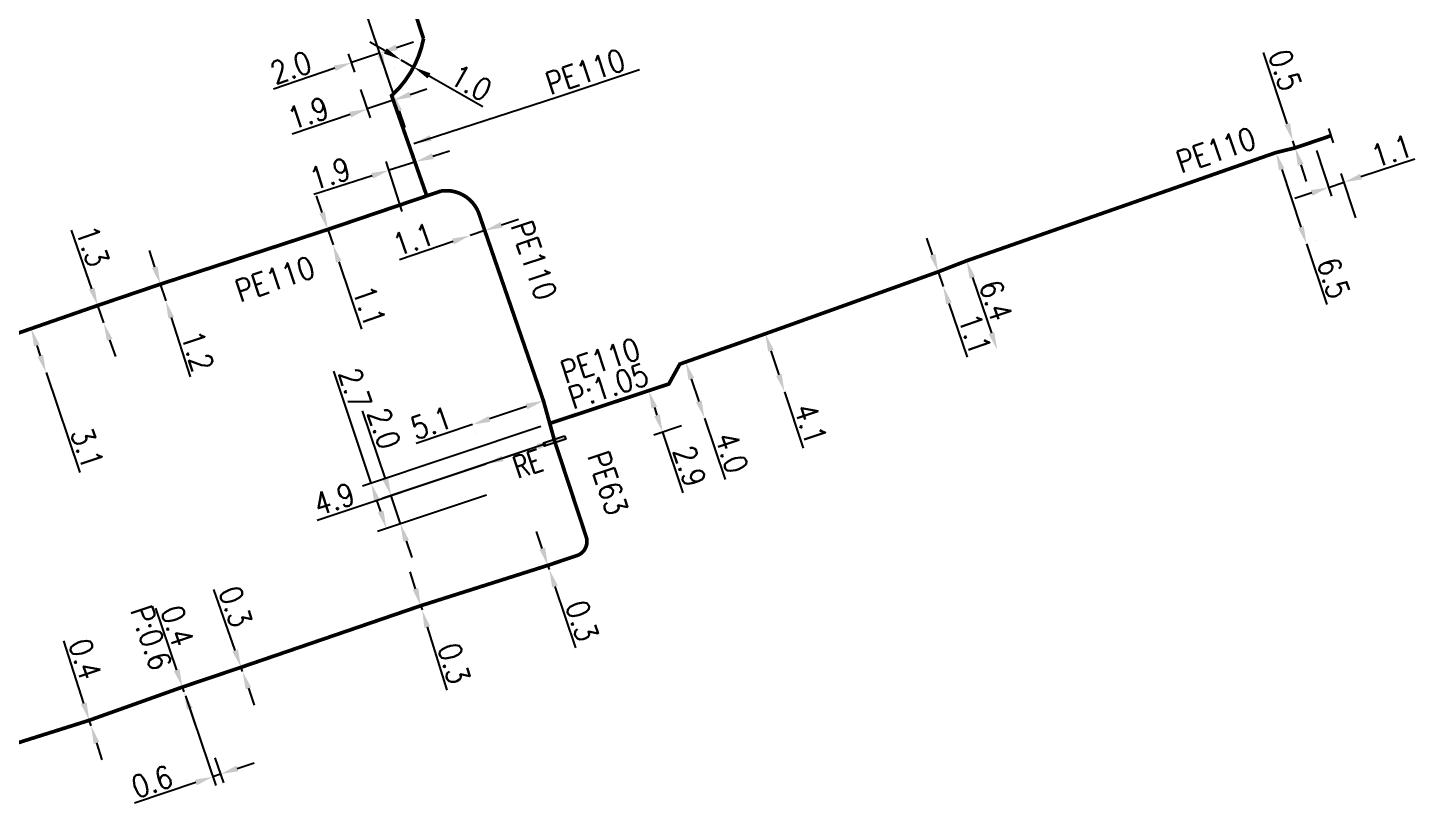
# Model space of a CAD drawing. Header units: millimetres. Extents: x 100882 to 102000, y 121995 to 123000.
# Drawn here: x 101583 to 101676.7, y 122088.1 to 122140.4 of the extents above; entities that cross this region are included whole.
import ezdxf
from ezdxf.enums import TextEntityAlignment as Align

# ---------------------------------------------------------------- set-up
doc = ezdxf.new("R2010")
doc.units = ezdxf.units.MM
doc.header["$PDMODE"] = 34
doc.linetypes.add('L_25_PE', pattern=[2000, 1000, 1000])
doc.layers.get('0').update_dxf_attribs({"linetype": 'CONTINUOUS'})
doc.layers.get('DEFPOINTS').update_dxf_attribs({"linetype": 'CONTINUOUS'})
doc.layers.add('L_150', color=1, linetype='CONTINUOUS')
doc.layers.add('L_340', color=7, linetype='CONTINUOUS')
doc.styles.add('G_ROMANS', font='ROMANS.SHX', dxfattribs={"width": 0.75})
doc.styles.get("Standard").update_dxf_attribs({"font": 'romans.shx', "width": 0.85})
doc.dimstyles.get("Standard").update_dxf_attribs({"dimtxt": 1.5, "dimasz": 1.2, "dimexe": 0.625, "dimexo": 0.625, "dimgap": 0.25, "dimtad": 1, "dimdec": 1, "dimzin": 0, "dimdsep": 46, "dimtxsty": 'Standard', "dimcen": -0.5, "dimadec": 0, "dimazin": 0, "dimtfac": 1, "dimtdec": 1, "dimtmove": 0, "dimatfit": 3, "dimfxl": 0, "dimtolj": 1, "dimtzin": 0, "dimarcsym": 0})

# ---------------------------------------------------------------- blocks, each defined once
blk = doc.blocks.new('*D287')
at = {"layer": 'DEFPOINTS', "color": 0, "linetype": 'Continuous', "transparency": 16777216}
for p in [(101607.15, 122137.493), (101607.15, 122137.493), (101607.661, 122135.977)]:
    blk.add_point(p, dxfattribs=at)
at = {"layer": 'L_150', "color": 0, "linetype": 'Continuous', "lineweight": -2, "transparency": 16777216}
for p, q in [((101606.766, 122138.63), (101604.498, 122145.349)), ((101607.661, 122135.977), (101607.15, 122137.493)), ((101607.742, 122137.693), (101607.742, 122137.693)), ((101608.253, 122136.177), (101608.253, 122136.177)), ((101608.045, 122134.84), (101608.429, 122133.703))]:
    blk.add_line(p, q, dxfattribs=at)
at = {"layer": 'L_150', "color": 0, "linetype": 'Continuous', "transparency": 16777216}
for points in [[(101606.955, 122138.694), (101606.576, 122138.566), (101607.15, 122137.493)], [(101608.234, 122134.904), (101607.855, 122134.776), (101607.661, 122135.977)]]:
    blk.add_solid(points, dxfattribs=at)
at = {"layer": 'L_150', "color": 0, "linetype": 'Continuous', "transparency": 16777216, "insert": (101605.924, 122144.253), "char_height": 1.5, "attachment_point": 5, "rotation": 288.64667}
blk.add_mtext('\\A1;1.6', dxfattribs=at)
blk = doc.blocks.new('*D288')
at = {"layer": 'DEFPOINTS', "color": 0, "linetype": 'Continuous', "transparency": 16777216}
for p in [(101606.732, 122138.729), (101605.253, 122136.858), (101607.661, 122135.977)]:
    blk.add_point(p, dxfattribs=at)
at = {"layer": 'L_150', "color": 0, "linetype": 'Continuous', "lineweight": -2, "transparency": 16777216}
for p, q in [((101607.461, 122136.569), (101606.533, 122139.321)), ((101607.869, 122139.113), (101609.006, 122139.497)), ((101605.053, 122137.45), (101604.638, 122138.682)), ((101606.732, 122138.729), (101604.837, 122138.09)), ((101603.7, 122137.706), (101599.558, 122136.308))]:
    blk.add_line(p, q, dxfattribs=at)
at = {"layer": 'L_150', "color": 0, "linetype": 'Continuous', "transparency": 16777216}
for points in [[(101607.805, 122139.302), (101607.933, 122138.923), (101606.732, 122138.729)], [(101603.636, 122137.896), (101603.764, 122137.517), (101604.837, 122138.09)]]:
    blk.add_solid(points, dxfattribs=at)
at = {"layer": 'L_150', "color": 0, "linetype": 'Continuous', "transparency": 16777216, "insert": (101600.741, 122137.763), "char_height": 1.5, "attachment_point": 5, "rotation": 18.64667}
blk.add_mtext('\\A1;2.0', dxfattribs=at)
blk = doc.blocks.new('*D289')
at = {"layer": 'DEFPOINTS', "color": 0, "linetype": 'Continuous', "transparency": 16777216}
for p in [(101609.173, 122131.403), (101609.913, 122129.097), (101608.449, 122127.439)]:
    blk.add_point(p, dxfattribs=at)
at = {"layer": 'L_150', "color": 0, "linetype": 'Continuous', "lineweight": -2, "transparency": 16777216}
for p, q in [((101609.722, 122129.692), (101608.982, 122131.998)), ((101610.316, 122131.769), (101611.458, 122132.136)), ((101608.258, 122128.034), (101607.173, 122131.418)), ((101609.173, 122131.403), (101607.364, 122130.823)), ((101606.221, 122130.456), (101602.29, 122129.195))]:
    blk.add_line(p, q, dxfattribs=at)
at = {"layer": 'L_150', "color": 0, "linetype": 'Continuous', "transparency": 16777216}
for points in [[(101610.255, 122131.96), (101610.377, 122131.579), (101609.173, 122131.403)], [(101606.16, 122130.646), (101606.282, 122130.266), (101607.364, 122130.823)]]:
    blk.add_solid(points, dxfattribs=at)
at = {"layer": 'L_150', "color": 0, "linetype": 'Continuous', "transparency": 16777216, "insert": (101603.379, 122130.595), "char_height": 1.5, "attachment_point": 5, "rotation": 17.78284}
blk.add_mtext('\\A1;1.9', dxfattribs=at)
blk = doc.blocks.new('*D290')
at = {"layer": 'DEFPOINTS', "color": 0, "linetype": 'Continuous', "transparency": 16777216}
for p in [(101603.235, 122126.832), (101603.589, 122125.79), (101603.589, 122125.79)]:
    blk.add_point(p, dxfattribs=at)
at = {"layer": 'L_150', "color": 0, "linetype": 'Continuous', "lineweight": -2, "transparency": 16777216}
for p, q in [((101602.85, 122127.968), (101602.464, 122129.105)), ((101603.235, 122126.832), (101603.589, 122125.79)), ((101603.974, 122124.654), (101605.517, 122120.105))]:
    blk.add_line(p, q, dxfattribs=at)
at = {"layer": 'L_150', "color": 0, "linetype": 'Continuous', "transparency": 16777216}
for points in [[(101603.039, 122128.032), (101602.66, 122127.904), (101603.235, 122126.832)], [(101604.164, 122124.718), (101603.785, 122124.589), (101603.589, 122125.79)]]:
    blk.add_solid(points, dxfattribs=at)
at = {"layer": 'L_150', "color": 0, "linetype": 'Continuous', "transparency": 16777216, "insert": (101606.043, 122121.67), "char_height": 1.5, "attachment_point": 5, "rotation": 288.73993}
blk.add_mtext('\\A1;1.1', dxfattribs=at)
blk = doc.blocks.new('*D291')
at = {"layer": 'DEFPOINTS', "color": 0, "linetype": 'Continuous', "transparency": 16777216}
for p in [(101591.93, 122123.138), (101592.291, 122122.024), (101592.291, 122122.024)]:
    blk.add_point(p, dxfattribs=at)
at = {"layer": 'L_150', "color": 0, "linetype": 'Continuous', "lineweight": -2, "transparency": 16777216}
for p, q in [((101591.56, 122124.279), (101591.191, 122125.421)), ((101591.93, 122123.138), (101592.291, 122122.024)), ((101592.661, 122120.883), (101593.952, 122116.898))]:
    blk.add_line(p, q, dxfattribs=at)
at = {"layer": 'L_150', "color": 0, "linetype": 'Continuous', "transparency": 16777216}
for points in [[(101591.751, 122124.341), (101591.37, 122124.217), (101591.93, 122123.138)], [(101592.851, 122120.945), (101592.471, 122120.821), (101592.291, 122122.024)]]:
    blk.add_solid(points, dxfattribs=at)
at = {"layer": 'L_150', "color": 0, "linetype": 'Continuous', "transparency": 16777216, "insert": (101594.443, 122118.628), "char_height": 1.5, "attachment_point": 5, "rotation": 287.95292}
blk.add_mtext('\\A1;1.2', dxfattribs=at)
blk = doc.blocks.new('*D292')
at = {"layer": 'DEFPOINTS', "color": 0, "linetype": 'Continuous', "transparency": 16777216}
for p in [(101612.834, 122126.416), (101612.834, 122126.416), (101613.827, 122126.755)]:
    blk.add_point(p, dxfattribs=at)
at = {"layer": 'L_150', "color": 0, "linetype": 'Continuous', "lineweight": -2, "transparency": 16777216}
for p, q in [((101614.962, 122127.144), (101616.098, 122127.532)), ((101611.698, 122126.027), (101608.079, 122124.789)), ((101613.827, 122126.755), (101612.834, 122126.416))]:
    blk.add_line(p, q, dxfattribs=at)
at = {"layer": 'L_150', "color": 0, "linetype": 'Continuous', "transparency": 16777216}
for points in [[(101614.898, 122127.333), (101615.027, 122126.955), (101613.827, 122126.755)], [(101611.633, 122126.216), (101611.763, 122125.838), (101612.834, 122126.416)]]:
    blk.add_solid(points, dxfattribs=at)
at = {"layer": 'L_150', "color": 0, "linetype": 'Continuous', "transparency": 16777216, "insert": (101608.997, 122126.16), "char_height": 1.5, "attachment_point": 5, "rotation": 18.88366}
blk.add_mtext('\\A1;1.1', dxfattribs=at)
blk = doc.blocks.new('*D293')
at = {"layer": 'DEFPOINTS', "color": 0, "linetype": 'Continuous', "transparency": 16777216}
for p in [(101617.787, 122115.271), (101613, 122113.661), (101613, 122113.661)]:
    blk.add_point(p, dxfattribs=at)
at = {"layer": 'L_150', "color": 0, "linetype": 'Continuous', "lineweight": -2, "transparency": 16777216}
for p, q in [((101616.649, 122114.888), (101614.137, 122114.043)), ((101617.986, 122114.678), (101617.986, 122114.678)), ((101613, 122113.661), (101609.202, 122112.384)), ((101613.199, 122113.069), (101613.199, 122113.069))]:
    blk.add_line(p, q, dxfattribs=at)
at = {"layer": 'L_150', "color": 0, "linetype": 'Continuous', "transparency": 16777216}
for points in [[(101616.585, 122115.078), (101616.713, 122114.698), (101617.787, 122115.271)], [(101614.074, 122114.233), (101614.201, 122113.854), (101613, 122113.661)]]:
    blk.add_solid(points, dxfattribs=at)
at = {"layer": 'L_150', "color": 0, "linetype": 'Continuous', "transparency": 16777216, "insert": (101610.213, 122113.779), "char_height": 1.5, "attachment_point": 5, "rotation": 18.58534}
blk.add_mtext('\\A1;5.1', dxfattribs=at)
blk = doc.blocks.new('*D294')
at = {"layer": 'DEFPOINTS', "color": 0, "linetype": 'Continuous', "transparency": 16777216}
for p in [(101632.764, 122119.793), (101634.053, 122115.88), (101634.053, 122115.88)]:
    blk.add_point(p, dxfattribs=at)
at = {"layer": 'L_150', "color": 0, "linetype": 'Continuous', "lineweight": -2, "transparency": 16777216}
for p, q in [((101633.14, 122118.653), (101633.678, 122117.02)), ((101634.053, 122115.88), (101635.308, 122112.074))]:
    blk.add_line(p, q, dxfattribs=at)
at = {"layer": 'L_150', "color": 0, "linetype": 'Continuous', "transparency": 16777216}
for points in [[(101633.33, 122118.716), (101632.95, 122118.591), (101632.764, 122119.793)], [(101633.868, 122117.082), (101633.488, 122116.957), (101634.053, 122115.88)]]:
    blk.add_solid(points, dxfattribs=at)
at = {"layer": 'L_150', "color": 0, "linetype": 'Continuous', "transparency": 16777216, "insert": (101635.818, 122113.72), "char_height": 1.5, "attachment_point": 5, "rotation": 288.23734}
blk.add_mtext('\\A1;4.1', dxfattribs=at)
blk = doc.blocks.new('*D295')
at = {"layer": 'DEFPOINTS', "color": 0, "linetype": 'Continuous', "transparency": 16777216}
for p in [(101644.431, 122123.975), (101644.768, 122122.981), (101644.768, 122122.981)]:
    blk.add_point(p, dxfattribs=at)
at = {"layer": 'L_150', "color": 0, "linetype": 'Continuous', "lineweight": -2, "transparency": 16777216}
for p, q in [((101644.046, 122125.112), (101643.661, 122126.248)), ((101644.431, 122123.975), (101644.768, 122122.981)), ((101645.153, 122121.844), (101646.38, 122118.221))]:
    blk.add_line(p, q, dxfattribs=at)
at = {"layer": 'L_150', "color": 0, "linetype": 'Continuous', "transparency": 16777216}
for points in [[(101644.236, 122125.176), (101643.857, 122125.048), (101644.431, 122123.975)], [(101645.343, 122121.908), (101644.964, 122121.78), (101644.768, 122122.981)]]:
    blk.add_solid(points, dxfattribs=at)
at = {"layer": 'L_150', "color": 0, "linetype": 'Continuous', "transparency": 16777216, "insert": (101646.906, 122119.785), "char_height": 1.5, "attachment_point": 5, "rotation": 288.71271}
blk.add_mtext('\\A1;1.1', dxfattribs=at)
blk = doc.blocks.new('*D296')
at = {"layer": 'DEFPOINTS', "color": 0, "linetype": 'Continuous', "transparency": 16777216}
for p in [(101646.346, 122124.719), (101648.415, 122118.705), (101648.415, 122118.705)]:
    blk.add_point(p, dxfattribs=at)
at = {"layer": 'L_150', "color": 0, "linetype": 'Continuous', "lineweight": -2, "transparency": 16777216}
blk.add_line((101646.736, 122123.585), (101648.024, 122119.84), dxfattribs=at)
at = {"layer": 'L_150', "color": 0, "linetype": 'Continuous', "transparency": 16777216}
for points in [[(101646.925, 122123.65), (101646.547, 122123.52), (101646.346, 122124.719)], [(101648.214, 122119.905), (101647.835, 122119.775), (101648.415, 122118.705)]]:
    blk.add_solid(points, dxfattribs=at)
at = {"layer": 'L_150', "color": 0, "linetype": 'Continuous', "transparency": 16777216, "insert": (101648.326, 122122.038), "char_height": 1.5, "attachment_point": 5, "rotation": 288.98357}
blk.add_mtext('\\A1;6.4', dxfattribs=at)
blk = doc.blocks.new('*D297')
at = {"layer": 'DEFPOINTS', "color": 0, "linetype": 'Continuous', "transparency": 16777216}
for p in [(101668.362, 122132.811), (101668.519, 122132.336), (101668.519, 122132.336)]:
    blk.add_point(p, dxfattribs=at)
at = {"layer": 'L_150', "color": 0, "linetype": 'Continuous', "lineweight": -2, "transparency": 16777216}
for p, q in [((101667.986, 122133.95), (101666.391, 122138.781)), ((101668.519, 122132.336), (101668.362, 122132.811)), ((101668.956, 122133.007), (101668.956, 122133.007)), ((101668.895, 122131.196), (101669.271, 122130.057))]:
    blk.add_line(p, q, dxfattribs=at)
at = {"layer": 'L_150', "color": 0, "linetype": 'Continuous', "transparency": 16777216}
for points in [[(101668.176, 122134.013), (101667.796, 122133.887), (101668.362, 122132.811)], [(101669.085, 122131.259), (101668.705, 122131.134), (101668.519, 122132.336)]]:
    blk.add_solid(points, dxfattribs=at)
at = {"layer": 'L_150', "color": 0, "linetype": 'Continuous', "transparency": 16777216, "insert": (101667.838, 122137.588), "char_height": 1.5, "attachment_point": 5, "rotation": 288.27007}
blk.add_mtext('\\A1;0.5', dxfattribs=at)
blk = doc.blocks.new('L_340_07')
at = {"color": 0, "linetype": 'Continuous', "const_width": 0.25, "flags": 128}
blk.add_lwpolyline([(0, 0), (1.25, 0)], dxfattribs=at)
at = {"color": 0, "linetype": 'Continuous', "flags": 128}
blk.add_lwpolyline([(1.25, -0.5), (1.25, 0.5)], dxfattribs=at)
at = {"color": 0, "linetype": 'Continuous', "style": 'G_ROMANS', "width": 0.75, "flags": 3}
for tag, p in [('DEF_LEG', (0.723, -3.465)), ('DEF_COUP', (0.723, -5.965)), ('DEF_TYPE', (0.723, -8.465))]:
    blk.add_attdef(tag, text='', height=1.2, dxfattribs=at).set_placement(p, align=Align.MIDDLE)
blk = doc.blocks.new('*D298')
at = {"layer": 'DEFPOINTS', "color": 0, "linetype": 'Continuous', "transparency": 16777216}
for p in [(101669.76, 122132.758), (101671.823, 122130.019), (101672.81, 122127.029)]:
    blk.add_point(p, dxfattribs=at)
at = {"layer": 'L_340', "color": 0, "linetype": 'Continuous', "lineweight": -2, "transparency": 16777216}
for p, q in [((101669.956, 122132.164), (101670.974, 122129.08)), ((101672.962, 122130.395), (101676.595, 122131.594)), ((101672.614, 122127.622), (101671.627, 122130.612)), ((101670.778, 122129.674), (101671.823, 122130.019)), ((101669.639, 122129.298), (101668.499, 122128.921))]:
    blk.add_line(p, q, dxfattribs=at)
at = {"layer": 'L_340', "color": 0, "linetype": 'Continuous', "transparency": 16777216}
for points in [[(101672.9, 122130.585), (101673.025, 122130.205), (101671.823, 122130.019)], [(101669.576, 122129.488), (101669.702, 122129.108), (101670.778, 122129.674)]]:
    blk.add_solid(points, dxfattribs=at)
at = {"layer": 'L_340', "color": 0, "linetype": 'Continuous', "transparency": 16777216, "insert": (101675.035, 122132.132), "char_height": 1.5, "attachment_point": 5, "rotation": 18.27007}
blk.add_mtext('\\A1;1.1', dxfattribs=at)
blk = doc.blocks.new('L_340_20')
at = {"linetype": 'Continuous'}
blk.add_hatch(color=0, dxfattribs=at).paths.add_polyline_path([(0.125, 0.75), (-0.125, 0.75), (-0.125, -0.75), (0.125, -0.75)])
at = {"color": 0, "linetype": 'Continuous'}
blk.add_lwpolyline([(-0.125, 0.75), (0.125, 0.75), (0.125, -0.75), (-0.125, -0.75)], close=True, dxfattribs=at)
at = {"color": 0, "linetype": 'Continuous', "width": 0.75}
for tag, height, flags, p in [('RE', 1.5, 8, (0, 3)), ('DEF_LEG', 1.2, 3, (0, -5)), ('DEF_COUP', 1.2, 3, (0, -7.5)), ('DEF_TYPE', 1.2, 3, (0, -10))]:
    blk.add_attdef(tag, text='', height=height, dxfattribs=dict(at, flags=flags)).set_placement(p, align=Align.MIDDLE)
blk = doc.blocks.new('*D299')
at = {"layer": 'DEFPOINTS', "color": 0, "linetype": 'Continuous', "transparency": 16777216}
for p in [(101618.54, 122112.559), (101614.531, 122109.109), (101608.134, 122106.969)]:
    blk.add_point(p, dxfattribs=at)
at = {"layer": 'L_340', "color": 0, "linetype": 'Continuous', "lineweight": -2, "transparency": 16777216}
for p, q in [((101607.119, 122110.004), (101605.585, 122114.59)), ((101617.948, 122112.361), (101606.907, 122108.668)), ((101608.134, 122106.969), (101607.5, 122108.866)), ((101613.938, 122108.911), (101607.541, 122106.771)), ((101608.515, 122105.831), (101608.896, 122104.693))]:
    blk.add_line(p, q, dxfattribs=at)
at = {"layer": 'L_340', "color": 0, "linetype": 'Continuous', "transparency": 16777216}
for points in [[(101607.309, 122110.067), (101606.929, 122109.941), (101607.5, 122108.866)], [(101608.705, 122105.895), (101608.325, 122105.768), (101608.134, 122106.969)]]:
    blk.add_solid(points, dxfattribs=at)
at = {"layer": 'L_340', "color": 0, "linetype": 'Continuous', "transparency": 16777216, "insert": (101607.037, 122113.403), "char_height": 1.5, "attachment_point": 5, "rotation": 288.49474}
blk.add_mtext('\\A1;2.0', dxfattribs=at)
blk = doc.blocks.new('*D300')
at = {"layer": 'DEFPOINTS', "color": 0, "linetype": 'Continuous', "transparency": 16777216}
for p in [(101618.211, 122113.744), (101606.162, 122109.714), (101614.531, 122109.109)]:
    blk.add_point(p, dxfattribs=at)
at = {"layer": 'L_150', "color": 0, "linetype": 'Continuous', "lineweight": -2, "transparency": 16777216}
for p, q in [((101606.162, 122109.714), (101603.631, 122117.28)), ((101617.618, 122113.546), (101605.569, 122109.516)), ((101606.805, 122107.79), (101606.542, 122108.576)), ((101613.938, 122108.911), (101606.593, 122106.454))]:
    blk.add_line(p, q, dxfattribs=at)
at = {"layer": 'L_150', "color": 0, "linetype": 'Continuous', "transparency": 16777216}
for points in [[(101606.732, 122108.639), (101606.353, 122108.512), (101606.162, 122109.714)], [(101606.995, 122107.854), (101606.616, 122107.727), (101607.186, 122106.652)]]:
    blk.add_solid(points, dxfattribs=at)
at = {"layer": 'L_150', "color": 0, "linetype": 'Continuous', "transparency": 16777216, "insert": (101605.082, 122116.093), "char_height": 1.5, "attachment_point": 5, "rotation": 288.49474}
blk.add_mtext('\\A1;2.7', dxfattribs=at)
blk = doc.blocks.new('*D301')
at = {"layer": 'DEFPOINTS', "color": 0, "linetype": 'Continuous', "transparency": 16777216}
for p in [(101587.702, 122121.703), (101588.113, 122120.523), (101588.113, 122120.523)]:
    blk.add_point(p, dxfattribs=at)
at = {"layer": 'L_150', "color": 0, "linetype": 'Continuous', "lineweight": -2, "transparency": 16777216}
for p, q in [((101587.307, 122122.836), (101585.93, 122126.793)), ((101588.113, 122120.523), (101587.702, 122121.703)), ((101588.507, 122119.389), (101588.901, 122118.256))]:
    blk.add_line(p, q, dxfattribs=at)
at = {"layer": 'L_150', "color": 0, "linetype": 'Continuous', "transparency": 16777216}
for points in [[(101587.496, 122122.902), (101587.118, 122122.771), (101587.702, 122121.703)], [(101588.696, 122119.455), (101588.318, 122119.323), (101588.113, 122120.523)]]:
    blk.add_solid(points, dxfattribs=at)
at = {"layer": 'L_150', "color": 0, "linetype": 'Continuous', "transparency": 16777216, "insert": (101587.366, 122125.71), "char_height": 1.5, "attachment_point": 5, "rotation": 289.19147}
blk.add_mtext('\\A1;1.3', dxfattribs=at)
blk = doc.blocks.new('*D314')
at = {"layer": 'DEFPOINTS', "color": 0, "linetype": 'Continuous', "transparency": 16777216}
for p in [(101593.421, 122095.954), (101595.412, 122091.781), (101595.467, 122089.9)]:
    blk.add_point(p, dxfattribs=at)
at = {"layer": 'L_150', "color": 0, "linetype": 'Continuous', "lineweight": -2, "transparency": 16777216}
for p, q in [((101593.621, 122095.361), (101595.667, 122089.308)), ((101595.612, 122091.189), (101596.188, 122089.484)), ((101597.125, 122090.46), (101598.262, 122090.845)), ((101594.33, 122089.516), (101590.189, 122088.116)), ((101595.988, 122090.076), (101595.467, 122089.9))]:
    blk.add_line(p, q, dxfattribs=at)
at = {"layer": 'L_150', "color": 0, "linetype": 'Continuous', "transparency": 16777216}
for points in [[(101597.061, 122090.65), (101597.189, 122090.271), (101595.988, 122090.076)], [(101594.266, 122089.705), (101594.394, 122089.326), (101595.467, 122089.9)]]:
    blk.add_solid(points, dxfattribs=at)
at = {"layer": 'L_150', "color": 0, "linetype": 'Continuous', "transparency": 16777216, "insert": (101591.371, 122089.571), "char_height": 1.5, "attachment_point": 5, "rotation": 18.67594}
blk.add_mtext('\\A1;0.6', dxfattribs=at)
blk = doc.blocks.new('*D315')
at = {"layer": 'DEFPOINTS', "color": 0, "linetype": 'Continuous', "transparency": 16777216}
for p in [(101597.379, 122097.288), (101597.479, 122097.005), (101597.479, 122097.005)]:
    blk.add_point(p, dxfattribs=at)
at = {"layer": 'L_150', "color": 0, "linetype": 'Continuous', "lineweight": -2, "transparency": 16777216}
for p, q in [((101596.982, 122098.421), (101595.536, 122102.546)), ((101597.479, 122097.005), (101597.379, 122097.288)), ((101597.876, 122095.873), (101598.273, 122094.74))]:
    blk.add_line(p, q, dxfattribs=at)
at = {"layer": 'L_150', "color": 0, "linetype": 'Continuous', "transparency": 16777216}
for points in [[(101597.171, 122098.487), (101596.794, 122098.355), (101597.379, 122097.288)], [(101598.064, 122095.939), (101597.687, 122095.807), (101597.479, 122097.005)]]:
    blk.add_solid(points, dxfattribs=at)
at = {"layer": 'L_150', "color": 0, "linetype": 'Continuous', "transparency": 16777216, "insert": (101597.004, 122101.38), "char_height": 1.5, "attachment_point": 5, "rotation": 289.3203}
blk.add_mtext('\\A1;0.3', dxfattribs=at)
blk = doc.blocks.new('*D316')
at = {"layer": 'DEFPOINTS', "color": 0, "linetype": 'Continuous', "transparency": 16777216}
for p in [(101609.505, 122101.442), (101609.594, 122101.155), (101609.594, 122101.155)]:
    blk.add_point(p, dxfattribs=at)
at = {"layer": 'L_150', "color": 0, "linetype": 'Continuous', "lineweight": -2, "transparency": 16777216}
for p, q in [((101609.15, 122102.588), (101608.795, 122103.734)), ((101609.505, 122101.442), (101609.594, 122101.155)), ((101609.949, 122100.009), (101611.272, 122095.742))]:
    blk.add_line(p, q, dxfattribs=at)
at = {"layer": 'L_150', "color": 0, "linetype": 'Continuous', "transparency": 16777216}
for points in [[(101609.341, 122102.647), (101608.959, 122102.529), (101609.505, 122101.442)], [(101610.14, 122100.068), (101609.758, 122099.95), (101609.594, 122101.155)]]:
    blk.add_solid(points, dxfattribs=at)
at = {"layer": 'L_150', "color": 0, "linetype": 'Continuous', "transparency": 16777216, "insert": (101611.757, 122097.553), "char_height": 1.5, "attachment_point": 5, "rotation": 287.21607}
blk.add_mtext('\\A1;0.3', dxfattribs=at)
blk = doc.blocks.new('*D317')
at = {"layer": 'DEFPOINTS', "color": 0, "linetype": 'Continuous', "transparency": 16777216}
for p in [(101618.087, 122104.168), (101618.182, 122103.884), (101618.182, 122103.884)]:
    blk.add_point(p, dxfattribs=at)
at = {"layer": 'L_150', "color": 0, "linetype": 'Continuous', "lineweight": -2, "transparency": 16777216}
for p, q in [((101617.705, 122105.306), (101617.324, 122106.444)), ((101618.087, 122104.168), (101618.182, 122103.884)), ((101618.564, 122102.746), (101619.953, 122098.601))]:
    blk.add_line(p, q, dxfattribs=at)
at = {"layer": 'L_150', "color": 0, "linetype": 'Continuous', "transparency": 16777216}
for points in [[(101617.895, 122105.37), (101617.516, 122105.242), (101618.087, 122104.168)], [(101618.753, 122102.81), (101618.374, 122102.682), (101618.182, 122103.884)]]:
    blk.add_solid(points, dxfattribs=at)
at = {"layer": 'L_150', "color": 0, "linetype": 'Continuous', "transparency": 16777216, "insert": (101620.397, 122100.423), "char_height": 1.5, "attachment_point": 5, "rotation": 288.5328}
blk.add_mtext('\\A1;0.3', dxfattribs=at)
blk = doc.blocks.new('*D319')
at = {"layer": 'DEFPOINTS', "color": 0, "linetype": 'Continuous', "transparency": 16777216}
for p in [(101618.54, 122112.559), (101613.893, 122111.005), (101613.893, 122111.005)]:
    blk.add_point(p, dxfattribs=at)
at = {"layer": 'L_340', "color": 0, "linetype": 'Continuous', "lineweight": -2, "transparency": 16777216}
for p, q in [((101617.402, 122112.178), (101615.031, 122111.385)), ((101613.893, 122111.005), (101602.508, 122107.196))]:
    blk.add_line(p, q, dxfattribs=at)
at = {"layer": 'L_340', "color": 0, "linetype": 'Continuous', "transparency": 16777216}
for points in [[(101617.339, 122112.368), (101617.466, 122111.989), (101618.54, 122112.559)], [(101614.968, 122111.575), (101615.095, 122111.196), (101613.893, 122111.005)]]:
    blk.add_solid(points, dxfattribs=at)
at = {"layer": 'L_340', "color": 0, "linetype": 'Continuous', "transparency": 16777216, "insert": (101603.666, 122108.638), "char_height": 1.5, "attachment_point": 5, "rotation": 18.49474}
blk.add_mtext('\\A1;4.9', dxfattribs=at)
blk = doc.blocks.new('*D322')
at = {"layer": 'DEFPOINTS', "color": 0, "linetype": 'Continuous', "transparency": 16777216}
for p in [(101583.211, 122120.142), (101584.215, 122117.177), (101584.215, 122117.177)]:
    blk.add_point(p, dxfattribs=at)
at = {"layer": 'L_150', "color": 0, "linetype": 'Continuous', "lineweight": -2, "transparency": 16777216}
for p, q in [((101583.596, 122119.005), (101583.83, 122118.314)), ((101584.215, 122117.177), (101586.501, 122110.43))]:
    blk.add_line(p, q, dxfattribs=at)
at = {"layer": 'L_150', "color": 0, "linetype": 'Continuous', "transparency": 16777216}
for points in [[(101583.785, 122119.069), (101583.406, 122118.941), (101583.211, 122120.142)], [(101584.019, 122118.378), (101583.641, 122118.249), (101584.215, 122117.177)]]:
    blk.add_solid(points, dxfattribs=at)
at = {"layer": 'L_150', "color": 0, "linetype": 'Continuous', "transparency": 16777216, "insert": (101586.997, 122112.08), "char_height": 1.5, "attachment_point": 5, "rotation": 288.71478}
blk.add_mtext('\\A1;3.1', dxfattribs=at)
blk = doc.blocks.new('*D325')
at = {"layer": 'DEFPOINTS', "color": 0, "linetype": 'Continuous', "transparency": 16777216}
for p in [(101587.133, 122093.711), (101587.255, 122093.33), (101587.255, 122093.33)]:
    blk.add_point(p, dxfattribs=at)
at = {"layer": 'L_150', "color": 0, "linetype": 'Continuous', "lineweight": -2, "transparency": 16777216}
for p, q in [((101586.767, 122094.854), (101585.415, 122099.075)), ((101587.255, 122093.33), (101587.133, 122093.711)), ((101587.621, 122092.187), (101587.987, 122091.044))]:
    blk.add_line(p, q, dxfattribs=at)
at = {"layer": 'L_150', "color": 0, "linetype": 'Continuous', "transparency": 16777216}
for points in [[(101586.957, 122094.915), (101586.576, 122094.793), (101587.133, 122093.711)], [(101587.812, 122092.248), (101587.431, 122092.126), (101587.255, 122093.33)]]:
    blk.add_solid(points, dxfattribs=at)
at = {"layer": 'L_150', "color": 0, "linetype": 'Continuous', "transparency": 16777216, "insert": (101586.86, 122097.841), "char_height": 1.5, "attachment_point": 5, "rotation": 287.7607}
blk.add_mtext('\\A1;0.4', dxfattribs=at)
blk = doc.blocks.new('*D327')
at = {"layer": 'DEFPOINTS', "color": 0, "linetype": 'Continuous', "transparency": 16777216}
for p in [(101605.253, 122136.858), (101607.542, 122135.862), (101607.646, 122135.55)]:
    blk.add_point(p, dxfattribs=at)
at = {"layer": 'L_150', "color": 0, "linetype": 'Continuous', "lineweight": -2, "transparency": 16777216}
for p, q in [((101605.451, 122136.265), (101606.086, 122134.369)), ((101608.784, 122135.931), (101609.922, 122136.311)), ((101607.646, 122135.55), (101605.888, 122134.961)), ((101607.74, 122135.269), (101607.844, 122134.957)), ((101604.75, 122134.581), (101600.835, 122133.27))]:
    blk.add_line(p, q, dxfattribs=at)
at = {"layer": 'L_150', "color": 0, "linetype": 'Continuous', "transparency": 16777216}
for points in [[(101608.721, 122136.12), (101608.848, 122135.741), (101607.646, 122135.55)], [(101604.686, 122134.77), (101604.813, 122134.391), (101605.888, 122134.961)]]:
    blk.add_solid(points, dxfattribs=at)
at = {"layer": 'L_150', "color": 0, "linetype": 'Continuous', "transparency": 16777216, "insert": (101601.906, 122134.683), "char_height": 1.5, "attachment_point": 5, "rotation": 18.50267}
blk.add_mtext('\\A1;1.9', dxfattribs=at)
blk = doc.blocks.new('*D597')
at = {"layer": 'DEFPOINTS', "color": 0, "linetype": 'Continuous', "transparency": 16777216}
for p in [(101608.157, 122138.283), (101608.157, 122138.283), (101609.025, 122137.788)]:
    blk.add_point(p, dxfattribs=at)
at = {"layer": 'L_150', "color": 0, "linetype": 'Continuous', "lineweight": -2, "transparency": 16777216}
for p, q in [((101607.114, 122138.877), (101606.072, 122139.472)), ((101608.157, 122138.283), (101609.025, 122137.788)), ((101610.068, 122137.193), (101613.707, 122135.118))]:
    blk.add_line(p, q, dxfattribs=at)
at = {"layer": 'L_150', "color": 0, "linetype": 'Continuous', "transparency": 16777216}
for points in [[(101607.213, 122139.051), (101607.015, 122138.704), (101608.157, 122138.283)], [(101610.167, 122137.367), (101609.969, 122137.02), (101609.025, 122137.788)]]:
    blk.add_solid(points, dxfattribs=at)
at = {"layer": 'L_150', "color": 0, "linetype": 'Continuous', "transparency": 16777216, "insert": (101612.904, 122136.727), "char_height": 1.5, "attachment_point": 5, "rotation": 330.30845}
blk.add_mtext('\\A1;1.0', dxfattribs=at)
blk = doc.blocks.new('*D601')
at = {"layer": 'DEFPOINTS', "color": 0, "linetype": 'Continuous', "transparency": 16777216}
for p in [(101593.421, 122095.954), (101593.533, 122095.622), (101593.533, 122095.622)]:
    blk.add_point(p, dxfattribs=at)
at = {"layer": 'L_150', "color": 0, "linetype": 'Continuous', "lineweight": -2, "transparency": 16777216}
for p, q in [((101593.037, 122097.09), (101591.617, 122101.289)), ((101593.533, 122095.622), (101593.421, 122095.954)), ((101593.917, 122094.485), (101594.301, 122093.348))]:
    blk.add_line(p, q, dxfattribs=at)
at = {"layer": 'L_150', "color": 0, "linetype": 'Continuous', "transparency": 16777216}
for points in [[(101593.226, 122097.154), (101592.847, 122097.026), (101593.421, 122095.954)], [(101594.107, 122094.549), (101593.728, 122094.421), (101593.533, 122095.622)]]:
    blk.add_solid(points, dxfattribs=at)
at = {"layer": 'L_150', "color": 0, "linetype": 'Continuous', "transparency": 16777216, "insert": (101593.082, 122100.078), "char_height": 1.5, "attachment_point": 5, "rotation": 288.67594}
blk.add_mtext('\\A1;0.4', dxfattribs=at)
blk = doc.blocks.new('*D602')
at = {"layer": 'DEFPOINTS', "color": 0, "linetype": 'Continuous', "transparency": 16777216}
for p in [(101627.385, 122117.889), (101628.657, 122114.096), (101628.657, 122114.096)]:
    blk.add_point(p, dxfattribs=at)
at = {"layer": 'L_150', "color": 0, "linetype": 'Continuous', "lineweight": -2, "transparency": 16777216}
for p, q in [((101627.766, 122116.751), (101628.276, 122115.234)), ((101628.657, 122114.096), (101630.048, 122109.952))]:
    blk.add_line(p, q, dxfattribs=at)
at = {"layer": 'L_150', "color": 0, "linetype": 'Continuous', "transparency": 16777216}
for points in [[(101627.956, 122116.815), (101627.577, 122116.687), (101627.385, 122117.889)], [(101628.465, 122115.298), (101628.086, 122115.17), (101628.657, 122114.096)]]:
    blk.add_solid(points, dxfattribs=at)
at = {"layer": 'L_150', "color": 0, "linetype": 'Continuous', "transparency": 16777216, "insert": (101630.492, 122111.774), "char_height": 1.5, "attachment_point": 5, "rotation": 288.55075}
blk.add_mtext('\\A1;4.0', dxfattribs=at)
blk = doc.blocks.new('*D603')
at = {"layer": 'DEFPOINTS', "color": 0, "linetype": 'Continuous', "transparency": 16777216}
for p in [(101626.249, 122116.403), (101627.708, 122113.782), (101625.832, 122113.153)]:
    blk.add_point(p, dxfattribs=at)
at = {"layer": 'L_150', "color": 0, "linetype": 'Continuous', "lineweight": -2, "transparency": 16777216}
for p, q in [((101625.657, 122116.205), (101624.301, 122115.75)), ((101625.276, 122114.811), (101625.45, 122114.29)), ((101627.115, 122113.583), (101625.24, 122112.954)), ((101625.832, 122113.153), (101627.204, 122109.066))]:
    blk.add_line(p, q, dxfattribs=at)
at = {"layer": 'L_150', "color": 0, "linetype": 'Continuous', "transparency": 16777216}
for points in [[(101625.465, 122114.875), (101625.086, 122114.747), (101624.894, 122115.949)], [(101625.64, 122114.354), (101625.261, 122114.227), (101625.832, 122113.153)]]:
    blk.add_solid(points, dxfattribs=at)
at = {"layer": 'L_150', "color": 0, "linetype": 'Continuous', "transparency": 16777216, "insert": (101627.657, 122110.858), "char_height": 1.5, "attachment_point": 5, "rotation": 288.55075}
blk.add_mtext('\\A1;2.9', dxfattribs=at)
blk = doc.blocks.new('*D604')
at = {"layer": 'DEFPOINTS', "color": 0, "linetype": 'Continuous', "transparency": 16777216}
for p in [(101667.234, 122132.024), (101669.288, 122125.857), (101669.288, 122125.857)]:
    blk.add_point(p, dxfattribs=at)
at = {"layer": 'L_150', "color": 0, "linetype": 'Continuous', "lineweight": -2, "transparency": 16777216}
for p, q in [((101667.827, 122132.221), (101667.827, 122132.221)), ((101667.614, 122130.885), (101668.909, 122126.995)), ((101669.288, 122125.857), (101670.65, 122121.767)), ((101669.881, 122126.054), (101669.881, 122126.054))]:
    blk.add_line(p, q, dxfattribs=at)
at = {"layer": 'L_150', "color": 0, "linetype": 'Continuous', "transparency": 16777216}
for points in [[(101667.803, 122130.949), (101667.424, 122130.822), (101667.234, 122132.024)], [(101669.099, 122127.059), (101668.719, 122126.932), (101669.288, 122125.857)]]:
    blk.add_solid(points, dxfattribs=at)
at = {"layer": 'L_150', "color": 0, "linetype": 'Continuous', "transparency": 16777216, "insert": (101671.107, 122123.558), "char_height": 1.5, "attachment_point": 5, "rotation": 288.41502}
blk.add_mtext('\\A1;6.5', dxfattribs=at)

msp = doc.modelspace()

# ---------------------------------------------------------------- linework, layer by layer
at = {"layer": 'L_150', "linetype": 'L_25_PE', "const_width": 0.25, "flags": 128}
for points in [[(101609.913, 122129.097), (101609.913, 122129.097), (101607.542, 122135.862), (101607.661, 122135.977), (101607.661, 122135.977), (101607.661, 122135.977), (101607.661, 122135.977, 0.155997), (101609.695, 122139.705), (101609.695, 122139.705), (101608.739, 122142.619), (101608.739, 122142.619), (101608.739, 122142.619), (101606.334, 122150.038), (101605.476, 122152.563), (101605.476, 122152.563), (101605.476, 122152.563), (101605.476, 122152.563), (101605.111, 122154.103), (101603.683, 122158.302), (101602.517, 122162.258), (101601.851, 122164.259)], [(101570.545, 122088.475), (101571.499, 122088.776), (101587.133, 122093.711), (101593.421, 122095.954), (101597.379, 122097.288), (101609.505, 122101.442), (101609.505, 122101.442), (101618.087, 122104.168), (101620.042, 122104.824, 0.412706), (101620.674, 122106.085), (101618.54, 122112.559), (101618.211, 122113.744), (101617.787, 122115.271), (101613.827, 122126.755), (101613.462, 122127.821, 0.364529), (101610.884, 122129.427), (101610.884, 122129.427), (101609.913, 122129.097), (101603.235, 122126.832), (101591.93, 122123.138), (101587.702, 122121.703), (101583.211, 122120.142), (101579.071, 122118.696), (101562.541, 122113.285), (101546.728, 122108.022), (101546.728, 122108.022), (101542.563, 122106.636), (101538.468, 122105.253), (101533.95, 122103.735)]]:
    msp.add_lwpolyline(points, format="xyb", dxfattribs=at)
msp.add_lwpolyline([(101669.76, 122132.758), (101668.519, 122132.336), (101667.234, 122132.024), (101646.346, 122124.719), (101644.431, 122123.975), (101632.764, 122119.793), (101627.385, 122117.889), (101626.996, 122117.751), (101626.249, 122116.403), (101626.249, 122116.403), (101618.211, 122113.744)], dxfattribs=at)

# ---------------------------------------------------------------- block references
at = {"layer": 'L_340', "rotation": 18.77594745126107}
msp.add_blockref('L_340_07', (101669.76, 122132.758), dxfattribs=at)
at = {"layer": 'L_340'}
ref = msp.add_blockref('L_340_20', (101618.54, 122112.559), dxfattribs=dict(at, rotation=288.237645440346))
ref.add_attrib('RE', 'RE', dxfattribs={"layer": '0', "color": 0, "linetype": 'Continuous', "height": 1.5, "rotation": 18.49474, "width": 0.75, "flags": 8}).set_placement((101616.727, 122111.021), align=Align.MIDDLE)

# ---------------------------------------------------------------- texts
at = {"layer": 'L_150', "linetype": 'Continuous', "width": 0.85}
for s, rotation, p in [('PE110', 18.77595, (101660.834, 122130.599)), ('PE110', 288.88366, (101615.55, 122127.098)), ('PE110', 18.73993, (101597.316, 122121.9)), ('PE110', 18.30566, (101619.26, 122116.422)), ('P:1.05', 18.30566, (101619.787, 122114.687)), ('PE63', 288.23765, (101620.735, 122111.569)), ('P:0.6', 288.67594, (101589.894, 122101.15))]:
    msp.add_text(s, height=1.5, rotation=rotation, dxfattribs=at).set_placement(p)
at = {"layer": 'L_150', "linetype": 'Continuous', "insert": (101618.261, 122135.9), "char_height": 1.5, "attachment_point": 7, "rotation": 18.62333}
msp.add_mtext('\\A1;PE110', dxfattribs=at)

# ---------------------------------------------------------------- dimensions: what is measured, and where the dimension line sits
at = {"layer": 'L_150', "linetype": 'Continuous'}
for base, p1, p2, angle, picture, middle in [((101607.15, 122137.493), (101607.661, 122135.977), (101607.15, 122137.493), 288.64667, '*D287', (101604.976, 122143.933)), ((101606.732, 122138.729), (101605.253, 122136.858), (101607.661, 122135.977), 18.64667, '*D288', (101601.061, 122136.815)), ((101608.157, 122138.283), (101609.025, 122137.788), (101608.157, 122138.283), 330.30845, '*D597', (101612.409, 122135.859)), ((101668.519, 122132.336), (101668.362, 122132.811), (101668.519, 122132.336), 108.27007, '*D297', (101666.888, 122137.275)), ((101607.646, 122135.55), (101605.253, 122136.858), (101607.542, 122135.862), 18.50267, '*D327', (101602.223, 122133.735)), ((101609.173, 122131.403), (101608.449, 122127.439), (101609.913, 122129.097), 17.78284, '*D289', (101603.684, 122129.642)), ((101669.288, 122125.857), (101667.234, 122132.024), (101669.288, 122125.857), 108.41502, '*D604', (101670.158, 122123.243)), ((101603.589, 122125.79), (101603.235, 122126.832), (101603.589, 122125.79), 108.73993, '*D290', (101605.096, 122121.348)), ((101588.1125, 122120.5225), (101587.701592, 122121.703032), (101588.1125, 122120.5225), 109.191471, '*D301', (101586.421322, 122125.381231)), ((101612.8335, 122126.4156), (101613.827, 122126.7554), (101612.8335, 122126.4156), 18.88366, '*D292', (101609.3208, 122125.214)), ((101644.768, 122122.981), (101644.431, 122123.975), (101644.768, 122122.981), 108.71271, '*D295', (101645.959, 122119.464)), ((101592.291, 122122.024), (101591.93, 122123.138), (101592.291, 122122.024), 107.95292, '*D291', (101593.491, 122118.319)), ((101648.415, 122118.705), (101646.346, 122124.719), (101648.415, 122118.705), 108.98357, '*D296', (101647.38, 122121.712)), ((101584.215, 122117.177), (101583.211, 122120.142), (101584.215, 122117.177), 108.71478, '*D322', (101586.05, 122111.76)), ((101634.053, 122115.88), (101632.764, 122119.793), (101634.053, 122115.88), 108.23734, '*D294', (101634.868, 122113.407)), ((101628.657, 122114.096), (101627.385, 122117.889), (101628.657, 122114.096), 108.55075, '*D602', (101629.544, 122111.455)), ((101625.832, 122113.153), (101626.249, 122116.403), (101627.708, 122113.782), 108.55075, '*D603', (101626.709, 122110.54)), ((101613, 122113.661), (101617.7866, 122115.2705), (101613, 122113.661), 18.58534, '*D293', (101610.5322, 122112.8312)), ((101618.182, 122103.884), (101618.087, 122104.168), (101618.182, 122103.884), 108.5328, '*D317', (101619.449, 122100.105)), ((101609.594, 122101.155), (101609.505, 122101.442), (101609.594, 122101.155), 107.21607, '*D316', (101610.802, 122097.257)), ((101597.479, 122097.005), (101597.379, 122097.288), (101597.479, 122097.005), 109.3203, '*D315', (101596.061, 122101.05)), ((101593.533, 122095.622), (101593.421, 122095.954), (101593.533, 122095.622), 108.67594, '*D601', (101592.135, 122099.758)), ((101587.255, 122093.33), (101587.133, 122093.711), (101587.255, 122093.33), 107.7607, '*D325', (101585.908, 122097.536)), ((101595.467, 122089.9), (101595.412, 122091.781), (101593.421, 122095.954), 18.67594, '*D314', (101591.691, 122088.624))]:
    dim = msp.add_linear_dim(base=base, p1=p1, p2=p2, angle=angle, dimstyle='Standard', dxfattribs=at)
    dim.commit()
    dim.dimension.update_dxf_attribs({"geometry": picture, "text_midpoint": middle, "dimtype": 160})
dim = msp.add_linear_dim(base=(101606.162, 122109.714), p1=(101614.531, 122109.109), p2=(101618.211, 122113.744), angle=108.49474, text='2.7', dimstyle='Standard', dxfattribs=at)
dim.commit()
dim.dimension.update_dxf_attribs({"geometry": '*D300', "text_midpoint": (101604.134, 122115.776), "dimtype": 160})
at = {"layer": 'L_340', "linetype": 'Continuous'}
for base, p1, p2, angle, picture, middle in [((101671.823, 122130.019), (101669.76, 122132.758), (101672.81, 122127.029), 198.27007, '*D298', (101675.348, 122131.183)), ((101608.134, 122106.969), (101618.54, 122112.559), (101614.531, 122109.109), 108.49474, '*D299', (101606.088, 122113.086)), ((101613.893, 122111.005), (101618.54, 122112.559), (101613.893, 122111.005), 18.49474, '*D319', (101603.983, 122107.69))]:
    dim = msp.add_linear_dim(base=base, p1=p1, p2=p2, angle=angle, dimstyle='Standard', dxfattribs=at)
    dim.commit()
    dim.dimension.update_dxf_attribs({"geometry": picture, "text_midpoint": middle, "dimtype": 160})

# ---------------------------------------------------------------- leaders
at = {"layer": 'L_150', "linetype": 'Continuous', "annotation_type": 0, "has_hookline": 1, "hookline_direction": 0, "text_width": 5.646, "horizontal_direction": (0.947638, 0.319345, 0)}
msp.add_leader([(101609.033, 122132.64), (101618.69, 122135.748)], dimstyle='Standard', dxfattribs=at)

doc.saveas('drawing.dxf')
